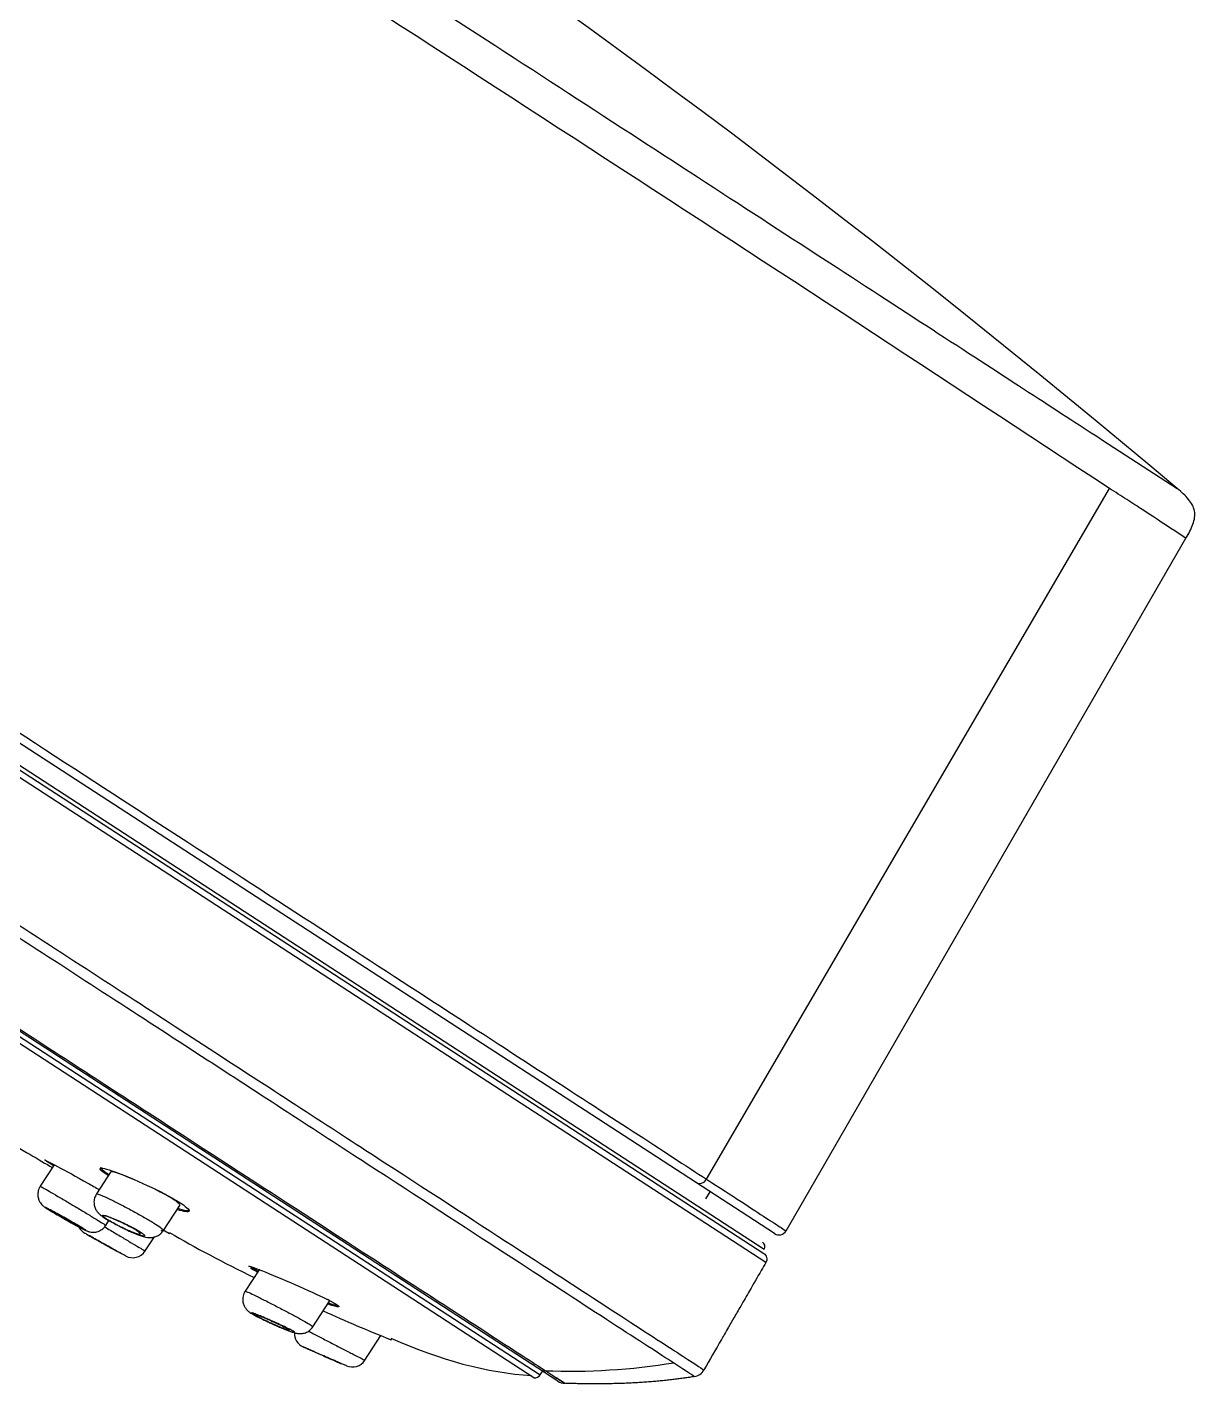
# Model space of a CAD drawing. Header units: centimetres. Extents: x -1797 to 2001, y -8788 to 1856.
# Drawn here: x -1518 to -1513.41, y -4787.99 to -4782.66 of the extents above; entities that cross this region are included whole.
import ezdxf

# ---------------------------------------------------------------- set-up
doc = ezdxf.new("R2010")
doc.units = ezdxf.units.CM
doc.header["$LTSCALE"] = 100
doc.header["$MEASUREMENT"] = 0
doc.layers.add('DIM', color=1, linetype='Continuous')
doc.layers.add('ID_Furniture-Fixed_02', color=145, linetype='Continuous')

# ---------------------------------------------------------------- blocks, each defined once
blk = doc.blocks.new('SHOWE')
at = {"layer": 'ID_Furniture-Fixed_02'}
for p, q in [((3652.9782, -5477.6906), (3650.258, -5476.1201)), ((3649.873, -5476.4479), (3650.0636, -5476.1544)), ((3652.7754, -5478.0029), (3650.0629, -5476.4206)), ((3652.9782, -5477.6906), (3652.9781, -5477.6907)), ((3652.989, -5477.7358), (3652.7874, -5478.0463)), ((3647.3482, -5486.5837), (3653.0665, -5477.7783)), ((3653.1023, -5477.7697), (3647.355, -5486.6198)), ((3653.051, -5477.7771), (3647.3629, -5486.5361)), ((3652.8523, -5478.006), (3652.8248, -5477.9888)), ((3652.7874, -5478.0463), (3650.1467, -5482.1126)), ((3653.5682, -5478.5869), (3648.3655, -5486.5983)), ((3653.5436, -5478.656), (3653.5229, -5478.6426)), ((3648.3373, -5486.673), (3653.5436, -5478.656)), ((3653.5556, -5478.6812), (3648.3652, -5486.6737)), ((3653.4861, -5479.3453), (3653.3896, -5479.2827)), ((3653.4063, -5479.2425), (3653.4014, -5479.2393)), ((3653.3549, -5479.5492), (3653.2548, -5479.4843)), ((3653.1309, -5479.7608), (3653.2149, -5479.8153)), ((3652.9769, -5480.1362), (3652.8785, -5480.0723)), ((3652.9887, -5480.1124), (3652.9855, -5480.1103)), ((3653.0571, -5480.2078), (3653.0019, -5480.1719)), ((3652.7474, -5480.3442), (3652.8327, -5480.3995)), ((3652.9568, -5480.363), (3652.9378, -5480.3506)), ((3652.7184, -5480.5652), (3652.8032, -5480.6202))]:
    blk.add_line(p, q, dxfattribs=at)
for centre, radius, start, end in [((3680.7171, -5502.0027), 40.097, 139.86095, 152.65471), ((3957.9268, -5679.1821), 368.6359, 146.630799, 147.365907), ((3652.9621, -5477.7184), 0.0321, 327.0167, 59.9828), ((3653.0399, -5477.7949), 0.0214, 62.2523, 147.0027), ((3653.4975, -5478.0598), 0.0535, 9.3728, 59.9971), ((3650.9758, -5478.5413), 2.5534, 357.8041, 9.2552), ((3653.5231, -5478.5577), 0.0537, 327.0784, 357.9367), ((3653.5291, -5478.6784), 0.0267, 354.082, 57), ((3647.0029, -5476.6758), 6.8981, 335.74884, 338.15842), ((3653.4539, -5479.3946), 0.0588, 337.0234, 56.7125), ((3653.3798, -5479.5632), 0.0588, 267.9531, 335.5795), ((3626.044, -5465.317), 30.7393, 331.17477, 331.22876), ((3653.025, -5480.2571), 0.0588, 331.0024, 56.7921), ((3652.9363, -5480.4162), 0.0588, 297.7998, 330.6703), ((3651.8482, -5479.9084), 1.2462, 330.0837, 330.6827)]:
    blk.add_arc(centre, radius, start, end, dxfattribs=at)
blk.add_ellipse((3652.7605, -5478.0288), major_axis=(-0.0267, 0.0177), ratio=0.928685, start_param=3.150886, end_param=4.773526, dxfattribs=at)
for points, knots in [([(3650.258, -5476.12), (3650.2387, -5476.1084), (3650.2149, -5476.0951), (3650.1777, -5476.0848), (3650.1517, -5476.0852), (3650.1271, -5476.0938), (3650.0957, -5476.1162), (3650.0778, -5476.1369), (3650.0636, -5476.1544)], [0, 0, 0, 0, 0.270503, 0.3895, 0.499726, 0.610065, 0.72929, 1, 1, 1, 1]), ([(3650.258, -5476.1201), (3650.2586, -5476.1204), (3650.2414, -5476.1462), (3650.1915, -5476.222), (3650.1707, -5476.2537), (3650.1338, -5476.3104), (3650.1205, -5476.3309), (3650.0925, -5476.3742), (3650.0778, -5476.3971), (3650.0629, -5476.4206)], [0, 0, 0, 0, 0.5, 0.5, 0.75, 0.75, 0.875, 0.875, 1, 1, 1, 1]), ([(3647.3653, -5480.3092), (3647.6339, -5479.8955), (3647.9023, -5479.4823), (3648.4152, -5478.6925), (3648.6597, -5478.3161), (3649.1032, -5477.6331), (3649.3023, -5477.3266), (3649.6377, -5476.8101), (3649.774, -5476.6002), (3649.873, -5476.4479)], [0, 0, 0, 0, 0.25, 0.25, 0.5, 0.5, 0.75, 0.75, 1, 1, 1, 1]), ([(3652.7754, -5478.0029), (3652.8086, -5477.9517), (3652.838, -5477.9064), (3652.8886, -5477.8285), (3652.9098, -5477.7959), (3652.9438, -5477.7435), (3652.9567, -5477.7237), (3652.9738, -5477.6973), (3652.9782, -5477.6906), (3652.9782, -5477.6906)], [0, 0, 0, 0, 0.25, 0.25, 0.5, 0.5, 0.75, 0.75, 1, 1, 1, 1]), ([(3653.0664, -5477.7784), (3653.07, -5477.7729), (3653.0759, -5477.7687), (3653.0891, -5477.7656), (3653.0963, -5477.7666), (3653.1022, -5477.7698)], [0, 0, 0, 0, 0.5, 0.5, 1, 1, 1, 1]), ([(3653.1022, -5477.7698), (3653.1128, -5477.7762), (3653.1236, -5477.7824), (3653.1343, -5477.7886), (3653.1605, -5477.8037), (3653.1868, -5477.8188), (3653.213, -5477.834), (3653.2332, -5477.8456), (3653.2534, -5477.8573), (3653.2736, -5477.8689), (3653.2891, -5477.8779), (3653.3046, -5477.8869), (3653.3201, -5477.8958), (3653.3321, -5477.9027), (3653.344, -5477.9096), (3653.356, -5477.9165), (3653.3651, -5477.9218), (3653.3743, -5477.9271), (3653.3835, -5477.9324), (3653.3906, -5477.9365), (3653.3976, -5477.9406), (3653.4047, -5477.9446), (3653.4445, -5477.9676), (3653.4844, -5477.9906), (3653.5243, -5478.0135)], [0, 0, 0, 0, 0.076252, 0.076252, 0.076252, 0.262725, 0.262725, 0.262725, 0.406165, 0.406165, 0.406165, 0.516503, 0.516503, 0.516503, 0.601379, 0.601379, 0.601379, 0.666668, 0.666668, 0.666668, 0.71689, 0.71689, 0.71689, 1, 1, 1, 1]), ([(3650.1185, -5482.094), (3650.2618, -5481.8734), (3650.4049, -5481.653), (3650.6867, -5481.2191), (3650.8268, -5481.0034), (3651.2344, -5480.3757), (3651.4887, -5479.9841), (3651.9616, -5479.2559), (3652.1687, -5478.937), (3652.4357, -5478.5259), (3652.5169, -5478.4008), (3652.6599, -5478.1806), (3652.7222, -5478.0847), (3652.7754, -5478.0029)], [0, 0, 0, 0, 0.125, 0.125, 0.25, 0.25, 0.5, 0.5, 0.75, 0.75, 0.875, 0.875, 1, 1, 1, 1]), ([(3647.749, -5486.9062), (3647.7616, -5486.8866), (3647.7919, -5486.8399), (3647.8872, -5486.6935), (3647.953, -5486.5926), (3648.114, -5486.3442), (3648.2097, -5486.1966), (3648.4326, -5485.8538), (3648.5588, -5485.6599), (3648.8316, -5485.2394), (3648.9798, -5485.011), (3649.2991, -5484.5197), (3649.4661, -5484.2631), (3649.8133, -5483.728), (3649.9949, -5483.448), (3650.36, -5482.8861), (3650.5454, -5482.6011), (3650.9177, -5482.0274), (3651.1032, -5481.7414), (3651.4648, -5481.1848), (3651.6395, -5480.9162), (3651.9761, -5480.3976), (3652.1396, -5480.1454), (3652.4421, -5479.6797), (3652.5823, -5479.4643), (3652.8395, -5479.068), (3652.9561, -5478.888), (3653.1569, -5478.5788), (3653.2425, -5478.4474), (3653.3823, -5478.232), (3653.4349, -5478.1504), (3653.5058, -5478.0412), (3653.5243, -5478.0133), (3653.5243, -5478.0135)], [0, 0, 0, 0, 0.0625, 0.0625, 0.125, 0.125, 0.1875, 0.1875, 0.25, 0.25, 0.3125, 0.3125, 0.375, 0.375, 0.4375, 0.4375, 0.5, 0.5, 0.5625, 0.5625, 0.625, 0.625, 0.6875, 0.6875, 0.75, 0.75, 0.8125, 0.8125, 0.875, 0.875, 0.9375, 0.9375, 1, 1, 1, 1]), ([(3653.5503, -5478.0511), (3653.5503, -5478.0509), (3653.5319, -5478.0787), (3653.4613, -5478.1874), (3653.4089, -5478.2687), (3653.2696, -5478.4834), (3653.1843, -5478.6142), (3652.9843, -5478.9221), (3652.8681, -5479.1016), (3652.6119, -5479.4963), (3652.4722, -5479.7108), (3652.1708, -5480.1748), (3652.008, -5480.4261), (3651.6726, -5480.9428), (3651.4985, -5481.2104), (3651.1382, -5481.765), (3650.9535, -5482.0499), (3650.5824, -5482.6216), (3650.3977, -5482.9056), (3650.0338, -5483.4656), (3649.8529, -5483.7446), (3649.5068, -5484.2779), (3649.3404, -5484.5336), (3649.0221, -5485.0234), (3648.8744, -5485.2512), (3648.6024, -5485.6704), (3648.4766, -5485.8638), (3648.2542, -5486.2057), (3648.1587, -5486.353), (3647.9981, -5486.6008), (3647.9324, -5486.7016), (3647.8371, -5486.8479), (3647.8068, -5486.8946), (3647.7941, -5486.9145)], [0, 0, 0, 0, 0.0625, 0.0625, 0.125, 0.125, 0.1875, 0.1875, 0.25, 0.25, 0.3125, 0.3125, 0.375, 0.375, 0.4375, 0.4375, 0.5, 0.5, 0.5625, 0.5625, 0.625, 0.625, 0.6875, 0.6875, 0.75, 0.75, 0.8125, 0.8125, 0.875, 0.875, 0.9375, 0.9375, 1, 1, 1, 1]), ([(3648.3446, -5486.6165), (3648.3844, -5486.5552), (3648.4378, -5486.473), (3648.5707, -5486.2682), (3648.6513, -5486.1442), (3648.8353, -5485.8609), (3648.9382, -5485.7023), (3649.1659, -5485.3517), (3649.2914, -5485.1585), (3649.555, -5484.7525), (3649.6941, -5484.5384), (3649.987, -5484.0873), (3650.1406, -5483.8508), (3650.4503, -5483.3738), (3650.608, -5483.131), (3650.9291, -5482.6366), (3651.0903, -5482.3884), (3651.4063, -5481.9017), (3651.5624, -5481.6614), (3651.8703, -5481.1873), (3652.0179, -5480.96), (3652.2996, -5480.5262), (3652.4346, -5480.3183), (3652.6878, -5479.9285), (3652.8037, -5479.75), (3653.0148, -5479.4249), (3653.1108, -5479.2771), (3653.2768, -5479.0215), (3653.3465, -5478.9142), (3653.4599, -5478.7396), (3653.5038, -5478.6721), (3653.5475, -5478.6046), (3653.5585, -5478.5877), (3653.5732, -5478.5652), (3653.5768, -5478.5596), (3653.5768, -5478.5596)], [0, 0, 0, 0, 0.0625, 0.0625, 0.125, 0.125, 0.1875, 0.1875, 0.25, 0.25, 0.3125, 0.3125, 0.375, 0.375, 0.4375, 0.4375, 0.5, 0.5, 0.5625, 0.5625, 0.625, 0.625, 0.6875, 0.6875, 0.75, 0.75, 0.8125, 0.8125, 0.875, 0.875, 0.9375, 0.9375, 0.96875, 0.96875, 1, 1, 1, 1]), ([(3653.5768, -5478.5596), (3653.5768, -5478.5596), (3653.5732, -5478.5652), (3653.563, -5478.5808), (3653.5596, -5478.5861), (3653.5555, -5478.5924)], [0, 0, 0, 0, 0.713029, 0.713029, 1, 1, 1, 1]), ([(3653.3714, -5479.5676), (3653.3722, -5479.566), (3653.373, -5479.5645), (3653.3738, -5479.5629), (3653.3799, -5479.5513), (3653.3869, -5479.5379), (3653.3942, -5479.5239), (3653.4015, -5479.5098), (3653.4094, -5479.4947), (3653.4171, -5479.4797), (3653.4249, -5479.4647), (3653.4327, -5479.4495), (3653.44, -5479.4352), (3653.4473, -5479.421), (3653.4543, -5479.4075), (3653.4603, -5479.3957), (3653.4663, -5479.3839), (3653.4716, -5479.3736), (3653.4756, -5479.3656), (3653.4797, -5479.3576), (3653.4827, -5479.3518), (3653.4843, -5479.3485), (3653.4854, -5479.3463), (3653.486, -5479.3452), (3653.486, -5479.3452)], [0, 0, 0, 0, 0.020174, 0.020174, 0.020174, 0.16682, 0.16682, 0.16682, 0.314111, 0.314111, 0.314111, 0.461911, 0.461911, 0.461911, 0.609848, 0.609848, 0.609848, 0.757427, 0.757427, 0.757427, 0.904275, 0.904275, 0.904275, 1, 1, 1, 1]), ([(3653.189, -5479.62), (3653.2095, -5479.573), (3653.2301, -5479.5273), (3653.2619, -5479.4629), (3653.2729, -5479.445), (3653.2758, -5479.4469)], [0, 0, 0, 0, 0.5004979, 0.5004979, 1, 1, 1, 1]), ([(3653.5082, -5479.4173), (3653.5082, -5479.4173), (3653.5082, -5479.4173), (3653.5081, -5479.4174), (3653.508, -5479.4177), (3653.5072, -5479.4196), (3653.5058, -5479.423), (3653.5043, -5479.4263), (3653.5023, -5479.4312), (3653.4997, -5479.4372), (3653.4971, -5479.4432), (3653.494, -5479.4505), (3653.4905, -5479.4585), (3653.487, -5479.4667), (3653.483, -5479.4759), (3653.479, -5479.4852), (3653.4748, -5479.4946), (3653.4705, -5479.5046), (3653.4662, -5479.5142), (3653.462, -5479.5238), (3653.4577, -5479.5334), (3653.4539, -5479.542), (3653.45, -5479.5506), (3653.4465, -5479.5585), (3653.4435, -5479.5651), (3653.4406, -5479.5716), (3653.4381, -5479.577), (3653.4364, -5479.5808), (3653.4347, -5479.5845), (3653.4337, -5479.5868), (3653.4334, -5479.5875), (3653.4333, -5479.5876), (3653.4333, -5479.5877), (3653.4333, -5479.5877)], [0, 0, 0, 0, 0.011387, 0.011387, 0.011387, 0.115319, 0.115319, 0.115319, 0.219354, 0.219354, 0.219354, 0.325066, 0.325066, 0.325066, 0.433193, 0.433193, 0.433193, 0.543342, 0.543342, 0.543342, 0.654215, 0.654215, 0.654215, 0.764264, 0.764264, 0.764264, 0.872434, 0.872434, 0.872434, 0.978549, 0.978549, 0.978549, 1, 1, 1, 1]), ([(3653.4342, -5479.5857), (3653.4342, -5479.5857), (3653.4343, -5479.5855), (3653.4345, -5479.5851), (3653.4349, -5479.5841), (3653.436, -5479.5817), (3653.4377, -5479.5781), (3653.4393, -5479.5745), (3653.4415, -5479.5695), (3653.4441, -5479.5637), (3653.4468, -5479.5579), (3653.4499, -5479.551), (3653.4532, -5479.5436), (3653.4566, -5479.5361), (3653.4602, -5479.5279), (3653.4639, -5479.5196), (3653.4676, -5479.5113), (3653.4714, -5479.5027), (3653.4749, -5479.4945), (3653.4785, -5479.4863), (3653.482, -5479.4783), (3653.4851, -5479.4712), (3653.4882, -5479.4641), (3653.491, -5479.4577), (3653.4932, -5479.4525), (3653.4954, -5479.4474), (3653.4971, -5479.4434), (3653.4983, -5479.4408), (3653.4994, -5479.4382), (3653.4999, -5479.4369), (3653.4998, -5479.4371), (3653.4997, -5479.4373), (3653.4991, -5479.4389), (3653.4978, -5479.4418), (3653.4966, -5479.4446), (3653.4948, -5479.4488), (3653.4925, -5479.454), (3653.4904, -5479.459), (3653.4878, -5479.4651), (3653.4849, -5479.4717)], [0, 0, 0, 0, 0.0299519, 0.0299519, 0.0299519, 0.1099537, 0.1099537, 0.1099537, 0.1901386, 0.1901386, 0.1901386, 0.2709971, 0.2709971, 0.2709971, 0.3527891, 0.3527891, 0.3527891, 0.4354251, 0.4354251, 0.4354251, 0.5184393, 0.5184393, 0.5184393, 0.601125, 0.601125, 0.601125, 0.6828519, 0.6828519, 0.6828519, 0.7634276, 0.7634276, 0.7634276, 0.843244, 0.843244, 0.843244, 0.9230746, 0.9230746, 0.9230746, 1, 1, 1, 1]), ([(3653.2547, -5479.4842), (3653.2546, -5479.4841), (3653.2546, -5479.4841), (3653.2545, -5479.4841), (3653.2533, -5479.484), (3653.2511, -5479.4866), (3653.2479, -5479.4916)], [0, 0, 0, 0, 0.084865, 0.084865, 0.084865, 1, 1, 1, 1]), ([(3653.2151, -5479.8154), (3653.2148, -5479.8152), (3653.215, -5479.814), (3653.2158, -5479.8119), (3653.217, -5479.8084), (3653.2196, -5479.8025), (3653.2233, -5479.7945), (3653.2271, -5479.7865), (3653.232, -5479.7763), (3653.2378, -5479.7646), (3653.2436, -5479.7529), (3653.2503, -5479.7394), (3653.2575, -5479.7253), (3653.2648, -5479.7111), (3653.2726, -5479.6959), (3653.2804, -5479.6809), (3653.2882, -5479.6659), (3653.2962, -5479.6507), (3653.3038, -5479.6366), (3653.3113, -5479.6225), (3653.3186, -5479.6091), (3653.325, -5479.5975), (3653.3313, -5479.586), (3653.3371, -5479.5759), (3653.3416, -5479.5682), (3653.3462, -5479.5605), (3653.3497, -5479.5549), (3653.3519, -5479.5519), (3653.3534, -5479.5498), (3653.3544, -5479.5489), (3653.3547, -5479.5491)], [0, 0, 0, 0, 0.067883, 0.067883, 0.067883, 0.174694, 0.174694, 0.174694, 0.281893, 0.281893, 0.281893, 0.389563, 0.389563, 0.389563, 0.497603, 0.497603, 0.497603, 0.605736, 0.605736, 0.605736, 0.713603, 0.713603, 0.713603, 0.820932, 0.820932, 0.820932, 0.927703, 0.927703, 0.927703, 1, 1, 1, 1]), ([(3653.3467, -5479.7016), (3653.3512, -5479.6913), (3653.3598, -5479.6718), (3653.372, -5479.6412), (3653.3782, -5479.6234), (3653.3816, -5479.6083), (3653.3821, -5479.5933), (3653.3787, -5479.5776), (3653.3698, -5479.5611), (3653.3604, -5479.5538), (3653.3549, -5479.5496)], [0, 0, 0, 0, 0.155655, 0.349666, 0.562499, 0.658208, 0.726965, 0.809101, 0.904346, 1, 1, 1, 1]), ([(3653.117, -5479.8028), (3653.117, -5479.8027), (3653.117, -5479.8027), (3653.115, -5479.8013), (3653.1221, -5479.7806), (3653.149, -5479.7133), (3653.1685, -5479.6669), (3653.189, -5479.62)], [0, 0, 0, 0, 0.001086, 0.001086, 0.500543, 0.500543, 1, 1, 1, 1]), ([(3653.3494, -5479.6953), (3653.3503, -5479.6933), (3653.3512, -5479.6912), (3653.3521, -5479.6891), (3653.3562, -5479.6797), (3653.3601, -5479.6705), (3653.3634, -5479.6623), (3653.3668, -5479.654), (3653.3697, -5479.6465), (3653.3718, -5479.6404), (3653.374, -5479.6344), (3653.3755, -5479.6295), (3653.3763, -5479.6263), (3653.377, -5479.6232), (3653.377, -5479.6216), (3653.3763, -5479.6217), (3653.3756, -5479.6218), (3653.3742, -5479.6235), (3653.3722, -5479.6267), (3653.3702, -5479.6299), (3653.3676, -5479.6345), (3653.3646, -5479.6404), (3653.3615, -5479.6462), (3653.358, -5479.6533), (3653.3543, -5479.6611), (3653.3505, -5479.669), (3653.3463, -5479.6778), (3653.3422, -5479.6869), (3653.338, -5479.6962), (3653.3336, -5479.7059), (3653.3295, -5479.7153), (3653.3253, -5479.7249), (3653.3212, -5479.7344), (3653.3175, -5479.7431), (3653.3139, -5479.7518), (3653.3106, -5479.7599), (3653.3079, -5479.7667), (3653.3052, -5479.7735), (3653.3032, -5479.7792), (3653.3018, -5479.7832), (3653.3005, -5479.7872), (3653.2999, -5479.7898), (3653.3001, -5479.7907), (3653.3003, -5479.7915), (3653.3012, -5479.7908), (3653.3028, -5479.7885), (3653.3044, -5479.7863), (3653.3067, -5479.7825), (3653.3095, -5479.7774), (3653.3123, -5479.7724), (3653.3157, -5479.766), (3653.3194, -5479.7588), (3653.3231, -5479.7515), (3653.3272, -5479.7431), (3653.3314, -5479.7344), (3653.3339, -5479.7291), (3653.3365, -5479.7236), (3653.3391, -5479.718)], [0, 0, 0, 0, 0.012582, 0.012582, 0.012582, 0.070205, 0.070205, 0.070205, 0.128132, 0.128132, 0.128132, 0.185678, 0.185678, 0.185678, 0.242119, 0.242119, 0.242119, 0.297254, 0.297254, 0.297254, 0.351555, 0.351555, 0.351555, 0.405902, 0.405902, 0.405902, 0.46112, 0.46112, 0.46112, 0.517598, 0.517598, 0.517598, 0.575137, 0.575137, 0.575137, 0.633061, 0.633061, 0.633061, 0.69056, 0.69056, 0.69056, 0.747081, 0.747081, 0.747081, 0.802527, 0.802527, 0.802527, 0.85723, 0.85723, 0.85723, 0.911765, 0.911765, 0.911765, 0.966744, 0.966744, 0.966744, 1, 1, 1, 1]), ([(3653.3015, -5479.7887), (3653.3014, -5479.7886), (3653.3013, -5479.7883), (3653.3014, -5479.7879), (3653.3014, -5479.7868), (3653.3021, -5479.7842), (3653.3034, -5479.7805), (3653.3046, -5479.7767), (3653.3065, -5479.7717), (3653.3089, -5479.7657), (3653.3113, -5479.7597), (3653.3142, -5479.7527), (3653.3174, -5479.7451), (3653.3206, -5479.7375), (3653.3242, -5479.7292), (3653.3279, -5479.7209), (3653.3316, -5479.7125), (3653.3355, -5479.7039), (3653.3392, -5479.6957), (3653.343, -5479.6876), (3653.3467, -5479.6798), (3653.3501, -5479.6728), (3653.3534, -5479.6659), (3653.3566, -5479.6598), (3653.3592, -5479.6549), (3653.3618, -5479.65), (3653.3639, -5479.6463), (3653.3655, -5479.6439), (3653.3671, -5479.6416), (3653.3681, -5479.6406), (3653.3685, -5479.6409), (3653.3689, -5479.6413), (3653.3687, -5479.6431), (3653.3679, -5479.646), (3653.3671, -5479.6491), (3653.3656, -5479.6534), (3653.3637, -5479.6588), (3653.3617, -5479.6642), (3653.3591, -5479.6707), (3653.3562, -5479.6779), (3653.3532, -5479.6851), (3653.3498, -5479.6931), (3653.3462, -5479.7013), (3653.3439, -5479.7066), (3653.3414, -5479.712), (3653.339, -5479.7174)], [0, 0, 0, 0, 0.02383, 0.02383, 0.02383, 0.094296, 0.094296, 0.094296, 0.165359, 0.165359, 0.165359, 0.237243, 0.237243, 0.237243, 0.309866, 0.309866, 0.309866, 0.382815, 0.382815, 0.382815, 0.455468, 0.455468, 0.455468, 0.527273, 0.527273, 0.527273, 0.598068, 0.598068, 0.598068, 0.668202, 0.668202, 0.668202, 0.738357, 0.738357, 0.738357, 0.809189, 0.809189, 0.809189, 0.881009, 0.881009, 0.881009, 0.953656, 0.953656, 0.953656, 1, 1, 1, 1]), ([(3653.2147, -5479.815), (3653.2148, -5479.8152), (3653.2199, -5479.8199), (3653.2343, -5479.8243), (3653.2528, -5479.8256), (3653.2686, -5479.8216), (3653.2805, -5479.8152), (3653.2889, -5479.8082), (3653.2946, -5479.8018), (3653.2993, -5479.7954), (3653.3059, -5479.7847), (3653.3165, -5479.7651), (3653.3323, -5479.7329), (3653.3415, -5479.7129), (3653.3467, -5479.7016)], [0, 0, 0, 0, 0.002272, 0.094128, 0.176189, 0.243578, 0.301442, 0.350904, 0.392168, 0.43529, 0.514942, 0.699916, 0.854749, 1, 1, 1, 1]), ([(3653.339, -5479.7174), (3653.3352, -5479.7256), (3653.3313, -5479.734), (3653.3276, -5479.7417), (3653.3238, -5479.7494), (3653.3202, -5479.7567), (3653.317, -5479.763), (3653.3137, -5479.7693), (3653.3108, -5479.7747), (3653.3085, -5479.7788), (3653.3062, -5479.7829), (3653.3043, -5479.7859), (3653.3031, -5479.7874)], [0, 0, 0, 0, 0.2515935, 0.2515935, 0.2515935, 0.5033335, 0.5033335, 0.5033335, 0.7529151, 0.7529151, 0.7529151, 1, 1, 1, 1]), ([(3652.7999, -5480.1998), (3652.8214, -5480.1533), (3652.8445, -5480.1086), (3652.8819, -5480.0478), (3652.896, -5480.0324), (3652.9054, -5480.039), (3652.9032, -5480.0552), (3652.8951, -5480.0809)], [0, 0, 0, 0, 0.351721, 0.351721, 0.703442, 0.703442, 1, 1, 1, 1]), ([(3652.8909, -5480.0767), (3652.8987, -5480.052), (3652.9007, -5480.0361), (3652.8965, -5480.033), (3652.8965, -5480.033), (3652.8964, -5480.0329)], [0, 0, 0, 0, 0.988548, 0.988548, 1, 1, 1, 1]), ([(3652.8786, -5480.0724), (3652.8784, -5480.0723), (3652.8783, -5480.0722), (3652.8781, -5480.0721), (3652.8762, -5480.0715), (3652.873, -5480.0736), (3652.8688, -5480.0782), (3652.8646, -5480.0827), (3652.8594, -5480.0898), (3652.8535, -5480.0989), (3652.8477, -5480.1079), (3652.8411, -5480.1191), (3652.8342, -5480.1316), (3652.8277, -5480.1435), (3652.8207, -5480.1569), (3652.8139, -5480.1707)], [0, 0, 0, 0, 0.022594, 0.022594, 0.022594, 0.274259, 0.274259, 0.274259, 0.521689, 0.521689, 0.521689, 0.76606, 0.76606, 0.76606, 1, 1, 1, 1]), ([(3652.8328, -5480.3996), (3652.8323, -5480.3993), (3652.8323, -5480.3981), (3652.8327, -5480.3962), (3652.8334, -5480.3928), (3652.8355, -5480.387), (3652.8389, -5480.379), (3652.8422, -5480.3711), (3652.8469, -5480.3609), (3652.8524, -5480.3493), (3652.858, -5480.3376), (3652.8647, -5480.3242), (3652.8719, -5480.3101), (3652.8791, -5480.296), (3652.8871, -5480.2809), (3652.8951, -5480.266), (3652.9031, -5480.2512), (3652.9114, -5480.2361), (3652.9194, -5480.2222), (3652.9273, -5480.2083), (3652.935, -5480.1951), (3652.9419, -5480.1837), (3652.9488, -5480.1723), (3652.9551, -5480.1625), (3652.9603, -5480.1549), (3652.9655, -5480.1473), (3652.9697, -5480.1418), (3652.9725, -5480.1388), (3652.9747, -5480.1366), (3652.9761, -5480.1357), (3652.9768, -5480.1362)], [0, 0, 0, 0, 0.061689, 0.061689, 0.061689, 0.168878, 0.168878, 0.168878, 0.276539, 0.276539, 0.276539, 0.384574, 0.384574, 0.384574, 0.492708, 0.492708, 0.492708, 0.600583, 0.600583, 0.600583, 0.707922, 0.707922, 0.707922, 0.814702, 0.814702, 0.814702, 0.921187, 0.921187, 0.921187, 1, 1, 1, 1]), ([(3652.969, -5480.2923), (3652.9739, -5480.2819), (3652.9834, -5480.2617), (3652.9967, -5480.228), (3653.0034, -5480.2072), (3653.0051, -5480.1846), (3653.0017, -5480.1664), (3652.9924, -5480.1486), (3652.9826, -5480.1409), (3652.9769, -5480.1366)], [0, 0, 0, 0, 0.158461, 0.363211, 0.608242, 0.7026, 0.798375, 0.900738, 1, 1, 1, 1]), ([(3652.9753, -5480.1462), (3652.9759, -5480.1444), (3652.9764, -5480.1428), (3652.9767, -5480.1415), (3652.9775, -5480.1384), (3652.9775, -5480.1366), (3652.9768, -5480.1361)], [0, 0, 0, 0, 0.3031805, 0.3031805, 0.3031805, 1, 1, 1, 1]), ([(3652.7609, -5480.3542), (3652.7462, -5480.3765), (3652.736, -5480.388), (3652.7288, -5480.3827), (3652.7342, -5480.3609), (3652.7591, -5480.2926), (3652.7784, -5480.2462), (3652.7999, -5480.1998)], [0, 0, 0, 0, 0.299601, 0.299601, 0.6498, 0.6498, 1, 1, 1, 1]), ([(3652.962, -5480.3058), (3652.9667, -5480.2965), (3652.9713, -5480.2869), (3652.9755, -5480.2777), (3652.9797, -5480.2685), (3652.9836, -5480.2596), (3652.9868, -5480.2515), (3652.9901, -5480.2434), (3652.9928, -5480.236), (3652.9948, -5480.2299), (3652.9968, -5480.2237), (3652.998, -5480.2188), (3652.9984, -5480.2154), (3652.9988, -5480.2121), (3652.9983, -5480.2103), (3652.9971, -5480.2102), (3652.9959, -5480.21), (3652.9939, -5480.2116), (3652.9913, -5480.2146), (3652.9887, -5480.2176), (3652.9854, -5480.2221), (3652.9818, -5480.2279), (3652.9782, -5480.2335), (3652.9741, -5480.2404), (3652.9699, -5480.2481), (3652.9657, -5480.2557), (3652.9612, -5480.2643), (3652.9568, -5480.2731), (3652.9524, -5480.2821), (3652.9479, -5480.2915), (3652.9437, -5480.3006), (3652.9394, -5480.3099), (3652.9354, -5480.3192), (3652.9318, -5480.3277), (3652.9283, -5480.3363), (3652.9251, -5480.3443), (3652.9227, -5480.3512), (3652.9202, -5480.358), (3652.9184, -5480.3638), (3652.9174, -5480.368), (3652.9165, -5480.3722), (3652.9163, -5480.375), (3652.9169, -5480.376), (3652.9175, -5480.3771), (3652.9189, -5480.3765), (3652.9211, -5480.3744), (3652.9232, -5480.3723), (3652.926, -5480.3686), (3652.9293, -5480.3636), (3652.9326, -5480.3588), (3652.9365, -5480.3525), (3652.9407, -5480.3454), (3652.9448, -5480.3383), (3652.9494, -5480.3301), (3652.9539, -5480.3216), (3652.9566, -5480.3165), (3652.9593, -5480.3112), (3652.962, -5480.3058)], [0, 0, 0, 0, 0.054399, 0.054399, 0.054399, 0.108752, 0.108752, 0.108752, 0.163775, 0.163775, 0.163775, 0.219203, 0.219203, 0.219203, 0.274262, 0.274262, 0.274262, 0.328259, 0.328259, 0.328259, 0.381008, 0.381008, 0.381008, 0.432964, 0.432964, 0.432964, 0.48497, 0.48497, 0.48497, 0.537814, 0.537814, 0.537814, 0.591865, 0.591865, 0.591865, 0.646928, 0.646928, 0.646928, 0.702353, 0.702353, 0.702353, 0.757367, 0.757367, 0.757367, 0.811442, 0.811442, 0.811442, 0.864489, 0.864489, 0.864489, 0.91683, 0.91683, 0.91683, 0.969014, 0.969014, 0.969014, 1, 1, 1, 1]), ([(3652.9619, -5480.3049), (3652.9579, -5480.313), (3652.9538, -5480.3211), (3652.9498, -5480.3286), (3652.9457, -5480.336), (3652.9418, -5480.3431), (3652.9382, -5480.3491), (3652.9346, -5480.3551), (3652.9313, -5480.3603), (3652.9286, -5480.3641), (3652.9258, -5480.368), (3652.9236, -5480.3707), (3652.922, -5480.3721), (3652.9203, -5480.3735), (3652.9193, -5480.3735), (3652.919, -5480.3722), (3652.9187, -5480.3709), (3652.919, -5480.3682), (3652.92, -5480.3643), (3652.921, -5480.3605), (3652.9227, -5480.3553), (3652.9249, -5480.3492), (3652.9272, -5480.3431), (3652.93, -5480.336), (3652.9333, -5480.3284), (3652.9365, -5480.3207), (3652.9402, -5480.3124), (3652.9441, -5480.3041), (3652.9479, -5480.2959), (3652.952, -5480.2874), (3652.9561, -5480.2794), (3652.9601, -5480.2716), (3652.9641, -5480.264), (3652.9679, -5480.2573), (3652.9716, -5480.2508), (3652.9751, -5480.245), (3652.9782, -5480.2404), (3652.9812, -5480.2358), (3652.9838, -5480.2323), (3652.9859, -5480.2302), (3652.9879, -5480.228), (3652.9894, -5480.2272), (3652.9902, -5480.2277), (3652.991, -5480.2282), (3652.9912, -5480.2301), (3652.9907, -5480.2332), (3652.9902, -5480.2364), (3652.989, -5480.2409), (3652.9871, -5480.2463), (3652.9853, -5480.2518), (3652.9828, -5480.2584), (3652.9798, -5480.2656), (3652.9768, -5480.2729), (3652.9733, -5480.2809), (3652.9695, -5480.2891), (3652.9671, -5480.2943), (3652.9645, -5480.2997), (3652.9619, -5480.3049)], [0, 0, 0, 0, 0.05335, 0.05335, 0.05335, 0.106726, 0.106726, 0.106726, 0.159728, 0.159728, 0.159728, 0.212493, 0.212493, 0.212493, 0.26539, 0.26539, 0.26539, 0.318738, 0.318738, 0.318738, 0.372704, 0.372704, 0.372704, 0.427221, 0.427221, 0.427221, 0.481976, 0.481976, 0.481976, 0.5365, 0.5365, 0.5365, 0.590383, 0.590383, 0.590383, 0.643508, 0.643508, 0.643508, 0.696145, 0.696145, 0.696145, 0.748808, 0.748808, 0.748808, 0.801985, 0.801985, 0.801985, 0.855905, 0.855905, 0.855905, 0.91044, 0.91044, 0.91044, 0.965193, 0.965193, 0.965193, 1, 1, 1, 1]), ([(3652.962, -5480.3684), (3652.9666, -5480.3606), (3652.9713, -5480.3527), (3652.976, -5480.3448), (3652.9845, -5480.3304), (3652.9933, -5480.3156), (3653.0015, -5480.3017), (3653.0097, -5480.2878), (3653.0177, -5480.2744), (3653.0247, -5480.2626), (3653.0317, -5480.2508), (3653.0379, -5480.2402), (3653.0429, -5480.2318), (3653.0478, -5480.2234), (3653.0517, -5480.2169), (3653.054, -5480.2129), (3653.056, -5480.2095), (3653.0571, -5480.2078), (3653.0571, -5480.2078)], [0, 0, 0, 0, 0.102134, 0.102134, 0.102134, 0.287704, 0.287704, 0.287704, 0.473309, 0.473309, 0.473309, 0.658849, 0.658849, 0.658849, 0.844244, 0.844244, 0.844244, 1, 1, 1, 1]), ([(3652.775, -5480.2559), (3652.7703, -5480.2672), (3652.766, -5480.278), (3652.7622, -5480.2877), (3652.7574, -5480.3003), (3652.7535, -5480.3115), (3652.7509, -5480.3204), (3652.7482, -5480.3292), (3652.7467, -5480.3359), (3652.7466, -5480.3399), (3652.7465, -5480.3423), (3652.7468, -5480.3438), (3652.7477, -5480.3443)], [0, 0, 0, 0, 0.229567, 0.229567, 0.229567, 0.52693, 0.52693, 0.52693, 0.823506, 0.823506, 0.823506, 1, 1, 1, 1]), ([(3653.0765, -5480.2855), (3653.0765, -5480.2855), (3653.0765, -5480.2856), (3653.0764, -5480.2857), (3653.076, -5480.2864), (3653.0748, -5480.2886), (3653.0728, -5480.2922), (3653.0708, -5480.2958), (3653.0681, -5480.3008), (3653.0647, -5480.3069), (3653.0613, -5480.3129), (3653.0573, -5480.3202), (3653.0529, -5480.3281), (3653.0485, -5480.336), (3653.0436, -5480.3447), (3653.0387, -5480.3535), (3653.0338, -5480.3624), (3653.0286, -5480.3716), (3653.0237, -5480.3804), (3653.0188, -5480.3892), (3653.014, -5480.3978), (3653.0096, -5480.4056), (3653.0053, -5480.4133), (3653.0013, -5480.4204), (3652.9981, -5480.4262), (3652.9948, -5480.432), (3652.9922, -5480.4366), (3652.9904, -5480.4398), (3652.9886, -5480.443), (3652.9876, -5480.4448), (3652.9875, -5480.4451), (3652.9875, -5480.4451), (3652.9875, -5480.4451), (3652.9875, -5480.4451)], [0, 0, 0, 0, 0.024149, 0.024149, 0.024149, 0.130931, 0.130931, 0.130931, 0.237773, 0.237773, 0.237773, 0.344955, 0.344955, 0.344955, 0.452597, 0.452597, 0.452597, 0.560604, 0.560604, 0.560604, 0.668724, 0.668724, 0.668724, 0.776666, 0.776666, 0.776666, 0.884232, 0.884232, 0.884232, 0.99139, 0.99139, 0.99139, 1, 1, 1, 1]), ([(3652.9909, -5480.4389), (3652.9909, -5480.4389), (3652.991, -5480.4388), (3652.9912, -5480.4385), (3652.9917, -5480.4375), (3652.993, -5480.4353), (3652.9949, -5480.4318), (3652.9969, -5480.4284), (3652.9995, -5480.4237), (3653.0026, -5480.4181), (3653.0057, -5480.4126), (3653.0094, -5480.406), (3653.0134, -5480.3989), (3653.0174, -5480.3918), (3653.0217, -5480.384), (3653.0261, -5480.3762), (3653.0304, -5480.3684), (3653.035, -5480.3603), (3653.0392, -5480.3527), (3653.0435, -5480.345), (3653.0477, -5480.3375), (3653.0513, -5480.3309), (3653.055, -5480.3243), (3653.0584, -5480.3183), (3653.0611, -5480.3134), (3653.0638, -5480.3086), (3653.0659, -5480.3048), (3653.0673, -5480.3023), (3653.0686, -5480.2999), (3653.0693, -5480.2986), (3653.0693, -5480.2986)], [0, 0, 0, 0, 0.037471, 0.037471, 0.037471, 0.144522, 0.144522, 0.144522, 0.251615, 0.251615, 0.251615, 0.358874, 0.358874, 0.358874, 0.466357, 0.466357, 0.466357, 0.574031, 0.574031, 0.574031, 0.681778, 0.681778, 0.681778, 0.78944, 0.78944, 0.78944, 0.896887, 0.896887, 0.896887, 1, 1, 1, 1]), ([(3652.8331, -5480.3992), (3652.839, -5480.4027), (3652.8496, -5480.4085), (3652.8687, -5480.41), (3652.8852, -5480.4066), (3652.8981, -5480.4001), (3652.908, -5480.3924), (3652.9165, -5480.3833), (3652.9264, -5480.37), (3652.9352, -5480.3554), (3652.9415, -5480.3445)], [0, 0, 0, 0, 0.113905, 0.235844, 0.33716, 0.427237, 0.51084, 0.600509, 0.746607, 1, 1, 1, 1]), ([(3653.0389, -5480.3533), (3653.0387, -5480.3536), (3653.0386, -5480.3539), (3653.0384, -5480.3541), (3653.0357, -5480.3589), (3653.033, -5480.3639), (3653.0302, -5480.3688)], [0, 0, 0, 0, 0.051598, 0.051598, 0.051598, 1, 1, 1, 1]), ([(3652.8033, -5480.6202), (3652.8032, -5480.6202), (3652.8034, -5480.6196), (3652.804, -5480.6185), (3652.8051, -5480.6162), (3652.8078, -5480.6113), (3652.8117, -5480.6044), (3652.8156, -5480.5975), (3652.8209, -5480.5883), (3652.8271, -5480.5776), (3652.8333, -5480.5669), (3652.8406, -5480.5543), (3652.8485, -5480.541), (3652.8563, -5480.5277), (3652.8648, -5480.5133), (3652.8734, -5480.4989), (3652.882, -5480.4845), (3652.8908, -5480.4698), (3652.8991, -5480.4559), (3652.9074, -5480.442), (3652.9155, -5480.4287), (3652.9226, -5480.4169), (3652.9297, -5480.4052), (3652.9362, -5480.3948), (3652.9413, -5480.3864), (3652.9465, -5480.3781), (3652.9505, -5480.3718), (3652.9532, -5480.3678), (3652.9554, -5480.3645), (3652.9566, -5480.3628), (3652.9568, -5480.3629)], [0, 0, 0, 0, 0.04975, 0.04975, 0.04975, 0.157016, 0.157016, 0.157016, 0.264349, 0.264349, 0.264349, 0.371764, 0.371764, 0.371764, 0.479245, 0.479245, 0.479245, 0.586746, 0.586746, 0.586746, 0.694208, 0.694208, 0.694208, 0.801585, 0.801585, 0.801585, 0.908871, 0.908871, 0.908871, 1, 1, 1, 1]), ([(3652.9348, -5480.5186), (3652.9401, -5480.5092), (3652.95, -5480.4914), (3652.9646, -5480.4647), (3652.9735, -5480.4475), (3652.9773, -5480.4396), (3652.98, -5480.4332), (3652.9824, -5480.4254), (3652.9842, -5480.4132), (3652.9824, -5480.3962), (3652.974, -5480.3785), (3652.9638, -5480.3663), (3652.9572, -5480.3634), (3652.9565, -5480.3632)], [0, 0, 0, 0, 0.139967, 0.306557, 0.478242, 0.578572, 0.619137, 0.655465, 0.71446, 0.79479, 0.892461, 0.991134, 1, 1, 1, 1]), ([(3652.6995, -5480.6038), (3652.6986, -5480.6032), (3652.708, -5480.5845), (3652.7417, -5480.5217), (3652.7658, -5480.478), (3652.7907, -5480.4336)], [0, 0, 0, 0, 0.4997813, 0.4997813, 1, 1, 1, 1]), ([(3652.9312, -5480.5249), (3652.9363, -5480.516), (3652.9414, -5480.5069), (3652.9462, -5480.4983), (3652.9509, -5480.4897), (3652.9555, -5480.4814), (3652.9594, -5480.4742), (3652.9633, -5480.4669), (3652.9667, -5480.4604), (3652.9694, -5480.4553), (3652.9721, -5480.4501), (3652.974, -5480.4462), (3652.9751, -5480.4438), (3652.9762, -5480.4414), (3652.9764, -5480.4405), (3652.9758, -5480.441), (3652.9752, -5480.4416), (3652.9737, -5480.4438), (3652.9715, -5480.4472), (3652.9693, -5480.4507), (3652.9663, -5480.4557), (3652.9628, -5480.4616), (3652.9592, -5480.4676), (3652.955, -5480.4748), (3652.9505, -5480.4826), (3652.946, -5480.4904), (3652.9411, -5480.4991), (3652.9361, -5480.5078), (3652.9311, -5480.5166), (3652.926, -5480.5258), (3652.9211, -5480.5346), (3652.9162, -5480.5434), (3652.9114, -5480.552), (3652.9072, -5480.5598), (3652.9029, -5480.5676), (3652.8991, -5480.5747), (3652.896, -5480.5805), (3652.8929, -5480.5864), (3652.8904, -5480.5912), (3652.8888, -5480.5945), (3652.8872, -5480.5977), (3652.8863, -5480.5996), (3652.8864, -5480.6), (3652.8865, -5480.6003), (3652.8874, -5480.5991), (3652.8891, -5480.5965), (3652.8908, -5480.5939), (3652.8934, -5480.5898), (3652.8966, -5480.5846), (3652.8997, -5480.5794), (3652.9035, -5480.573), (3652.9077, -5480.5659)], [0, 0, 0, 0, 0.0591913, 0.0591913, 0.0591913, 0.1183797, 0.1183797, 0.1183797, 0.1775994, 0.1775994, 0.1775994, 0.2367075, 0.2367075, 0.2367075, 0.2955852, 0.2955852, 0.2955852, 0.354218, 0.354218, 0.354218, 0.4127081, 0.4127081, 0.4127081, 0.4712265, 0.4712265, 0.4712265, 0.5299289, 0.5299289, 0.5299289, 0.5888829, 0.5888829, 0.5888829, 0.6480394, 0.6480394, 0.6480394, 0.7072611, 0.7072611, 0.7072611, 0.7663891, 0.7663891, 0.7663891, 0.8253129, 0.8253129, 0.8253129, 0.8840123, 0.8840123, 0.8840123, 0.942559, 0.942559, 0.942559, 1, 1, 1, 1]), ([(3652.8901, -5480.5937), (3652.89, -5480.5937), (3652.89, -5480.5935), (3652.8901, -5480.5931), (3652.8905, -5480.5921), (3652.8916, -5480.5898), (3652.8934, -5480.5863), (3652.8952, -5480.5828), (3652.8977, -5480.578), (3652.9007, -5480.5724), (3652.9037, -5480.5667), (3652.9073, -5480.5601), (3652.9112, -5480.553), (3652.9152, -5480.5458), (3652.9195, -5480.538), (3652.9239, -5480.5302), (3652.9282, -5480.5224), (3652.9328, -5480.5143), (3652.9371, -5480.5067), (3652.9415, -5480.4991), (3652.9457, -5480.4917), (3652.9495, -5480.4851), (3652.9533, -5480.4786), (3652.9568, -5480.4727), (3652.9597, -5480.4679), (3652.9625, -5480.4632), (3652.9648, -5480.4595), (3652.9664, -5480.4571), (3652.968, -5480.4547), (3652.9689, -5480.4535), (3652.969, -5480.4537), (3652.9691, -5480.4539), (3652.9685, -5480.4555), (3652.9672, -5480.4583), (3652.9658, -5480.461), (3652.9638, -5480.4651), (3652.9611, -5480.4701), (3652.9585, -5480.4752), (3652.9552, -5480.4813), (3652.9515, -5480.488), (3652.9478, -5480.4948), (3652.9437, -5480.5023), (3652.9394, -5480.51), (3652.9367, -5480.5149), (3652.9339, -5480.5198), (3652.9311, -5480.5248)], [0, 0, 0, 0, 0.024395, 0.024395, 0.024395, 0.095809, 0.095809, 0.095809, 0.167335, 0.167335, 0.167335, 0.239011, 0.239011, 0.239011, 0.310812, 0.310812, 0.310812, 0.38266, 0.38266, 0.38266, 0.454447, 0.454447, 0.454447, 0.526089, 0.526089, 0.526089, 0.597567, 0.597567, 0.597567, 0.668938, 0.668938, 0.668938, 0.740312, 0.740312, 0.740312, 0.811796, 0.811796, 0.811796, 0.883444, 0.883444, 0.883444, 0.955235, 0.955235, 0.955235, 1, 1, 1, 1]), ([(3652.8032, -5480.6198), (3652.8038, -5480.6203), (3652.8096, -5480.6256), (3652.8245, -5480.6296), (3652.8425, -5480.6301), (3652.857, -5480.6262), (3652.8679, -5480.6204), (3652.8756, -5480.6142), (3652.8804, -5480.6091), (3652.8832, -5480.6055), (3652.8859, -5480.6017), (3652.8905, -5480.5947), (3652.8977, -5480.583), (3652.9052, -5480.5701), (3652.9077, -5480.5658)], [0, 0, 0, 0, 0.013452, 0.145733, 0.248753, 0.334533, 0.407227, 0.466964, 0.510747, 0.543827, 0.585614, 0.679493, 0.908141, 1, 1, 1, 1]), ([(3652.9311, -5480.5248), (3652.9267, -5480.5326), (3652.9222, -5480.5405), (3652.9179, -5480.5479), (3652.9137, -5480.5552), (3652.9096, -5480.5622), (3652.9061, -5480.5683), (3652.9025, -5480.5743), (3652.8993, -5480.5796), (3652.8968, -5480.5836), (3652.8944, -5480.5877), (3652.8925, -5480.5906), (3652.8913, -5480.5922)], [0, 0, 0, 0, 0.2502848, 0.2502848, 0.2502848, 0.5005953, 0.5005953, 0.5005953, 0.7505272, 0.7505272, 0.7505272, 1, 1, 1, 1]), ([(3652.9077, -5480.5659), (3652.9078, -5480.5657), (3652.9079, -5480.5656), (3652.9079, -5480.5655), (3652.9122, -5480.5581), (3652.917, -5480.5499), (3652.9219, -5480.5413), (3652.925, -5480.536), (3652.9281, -5480.5305), (3652.9312, -5480.5249)], [0, 0, 0, 0, 0.011285, 0.011285, 0.011285, 0.622167, 0.622167, 0.622167, 1, 1, 1, 1])]:
    blk.add_open_spline(points, degree=3, knots=knots, dxfattribs=at)
for points, degree in [([(3653.5503, -5478.0511), (3653.5649, -5478.1394), (3653.5748, -5478.2339), (3653.5801, -5478.3351), (3653.5808, -5478.4434), (3653.5768, -5478.5596)], 5), ([(3653.3994, -5479.2427), (3653.4857, -5479.0497), (3653.5348, -5478.8655), (3653.5467, -5478.6901)], 3), ([(3653.2611, -5479.4877), (3653.2675, -5479.469), (3653.2712, -5479.4554), (3653.2719, -5479.4486)], 3), ([(3653.2765, -5479.4489), (3653.2769, -5479.454), (3653.2733, -5479.4682), (3653.2661, -5479.4893)], 3), ([(3653.3391, -5479.718), (3653.3426, -5479.7105), (3653.3461, -5479.7028), (3653.3494, -5479.6953)], 3), ([(3653.1179, -5479.7943), (3653.1219, -5479.7888), (3653.1277, -5479.7791), (3653.135, -5479.7658)], 3), ([(3653.1403, -5479.7673), (3653.1335, -5479.7797), (3653.128, -5479.7891), (3653.1239, -5479.7951)], 3), ([(3653.131, -5479.7585), (3653.1308, -5479.7599), (3653.1308, -5479.7607), (3653.1312, -5479.7609)], 3), ([(3652.9842, -5480.1127), (3653.0434, -5480.0126), (3653.1024, -5479.9017), (3653.1612, -5479.7801)], 3), ([(3652.7282, -5480.3827), (3652.7316, -5480.3848), (3652.7414, -5480.3738), (3652.7558, -5480.3521)], 3), ([(3652.7907, -5480.4336), (3652.7993, -5480.4182), (3652.8079, -5480.403), (3652.8162, -5480.3883)], 3), ([(3652.6113, -5480.7729), (3652.6602, -5480.6908), (3652.6997, -5480.624), (3652.7298, -5480.5724)], 3), ([(3652.7227, -5480.5683), (3652.7154, -5480.5802), (3652.7096, -5480.5895), (3652.7057, -5480.5956)], 3)]:
    blk.add_open_spline(points, degree=degree, dxfattribs=at)

msp = doc.modelspace()

# ---------------------------------------------------------------- block references
at = {"layer": 'DIM', "rotation": 270}
msp.add_blockref('SHOWE', (3962.6754, -1134.4087), dxfattribs=at)

doc.saveas('drawing.dxf')
